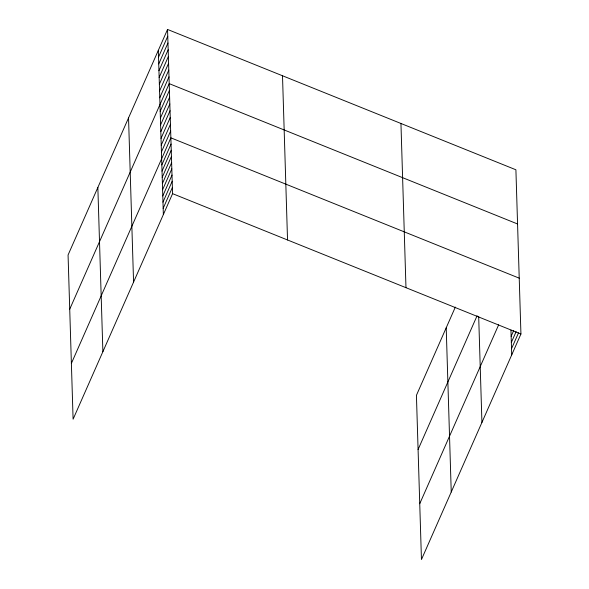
<?xml version="1.0" encoding="UTF-8"?>
<svg xmlns="http://www.w3.org/2000/svg" width="589" height="589" viewBox="0 0 589 589"><rect width="100%" height="100%" fill="white"/><g stroke="black" fill="none" stroke-linecap="round" stroke-linejoin="round"><path stroke-width="0.88" d="M167.548 29.45L68.066 255L73.095 419.213L172.577 193.663L167.548 29.45L515.905 169.787L520.934 334L421.452 559.55L416.423 395.337L455.341 307.09M158.529 57.133L167.755 36.224M158.743 63.906L167.961 42.997M158.949 70.68L168.167 49.77M159.155 77.453L168.373 56.544M159.361 84.227L168.579 63.317M159.567 91L168.793 70.091M159.774 97.774L168.999 76.865M69.723 309.196L169.205 83.638L517.562 223.975M160.193 111.321L169.411 90.419M160.399 118.094L169.617 97.192M160.606 124.868L169.831 103.966M160.812 131.642L170.037 110.739M161.018 138.415L170.243 117.513M161.231 145.188L170.449 124.286M161.438 151.969L170.655 131.06M71.387 363.384L170.862 137.833L519.226 278.163M161.835 164.942L171.053 144.04M162.027 171.149L171.244 150.239M162.211 177.348L171.436 156.446M162.402 183.554L171.627 162.645M162.593 189.761L171.811 168.852M162.785 195.96L172.003 175.058M162.976 202.167L172.194 181.257M163.16 208.366L172.386 187.464M418.087 449.525L477.097 315.726M419.743 503.72L498.655 324.797M511.142 336.297L513.726 330.444M511.333 342.496L516.126 331.629M511.524 348.703L518.534 332.814M172.577 193.663L520.934 334M510.95 330.09L511.716 354.909M478.688 316.646L481.927 422.438M446.212 327.801L451.24 492.021M400.947 123.476L405.976 287.69M282.506 75.76L287.535 239.973M158.323 50.36L163.352 214.573M128.542 117.888L133.57 282.109M97.848 187.471L102.884 351.685"/></g></svg>
